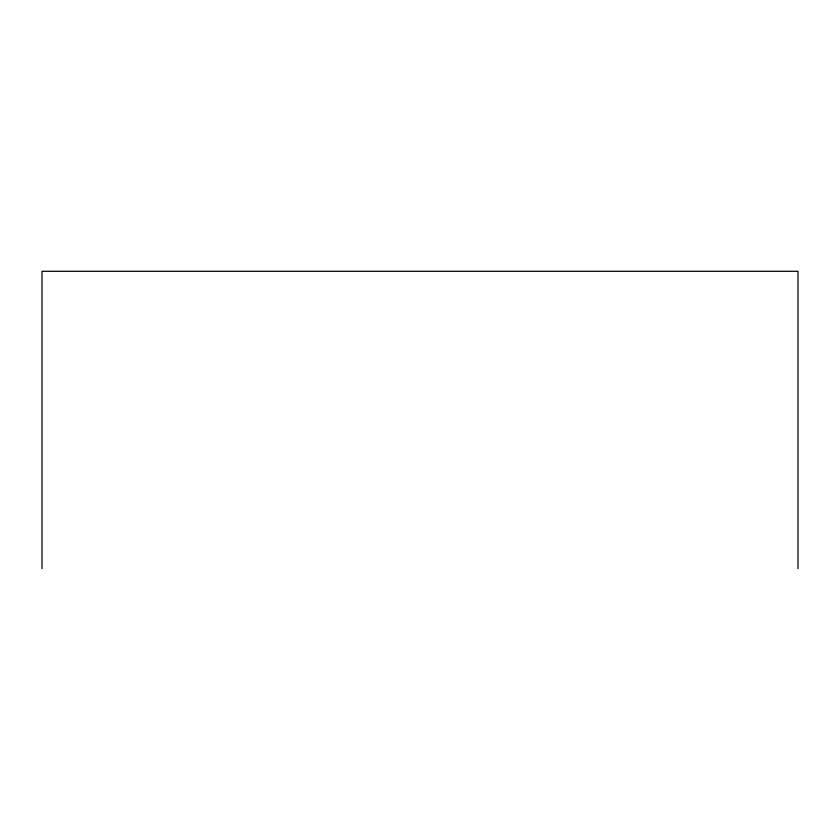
<?xml version="1.0" encoding="UTF-8"?>
<svg xmlns="http://www.w3.org/2000/svg" width="840" height="840" viewBox="0 0 840 840"><rect width="100%" height="100%" fill="white"/><g stroke="black" fill="none" stroke-linecap="round" stroke-linejoin="round"><path stroke-width="1.26" d="M798 568.712L798 271.288L42 271.288L42 568.712"/></g></svg>
